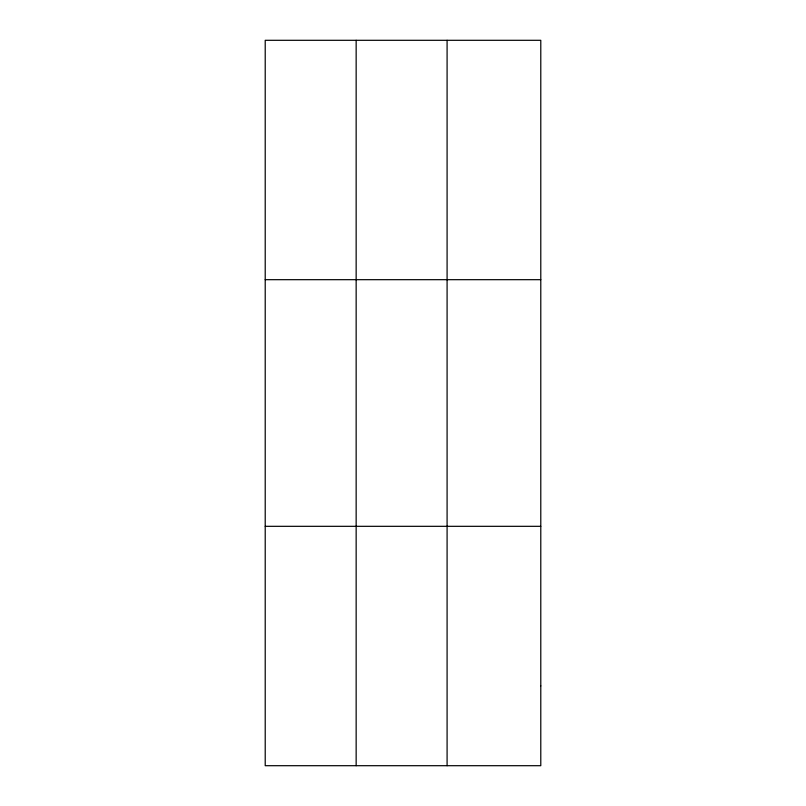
<?xml version="1.0" encoding="UTF-8"?>
<svg xmlns="http://www.w3.org/2000/svg" width="806" height="806" viewBox="0 0 806 806"><rect width="100%" height="100%" fill="white"/><g stroke="black" fill="none" stroke-linecap="round" stroke-linejoin="round"><path stroke-width="1.21" d="M356.151 40.3L356.151 765.7M447.088 40.3L447.088 765.7M265.214 279.682L540.786 279.682M265.214 526.318L540.786 526.318M540.786 685.906L540.786 765.7L265.214 765.7L265.214 40.3L540.786 40.3L540.786 685.906"/></g></svg>
